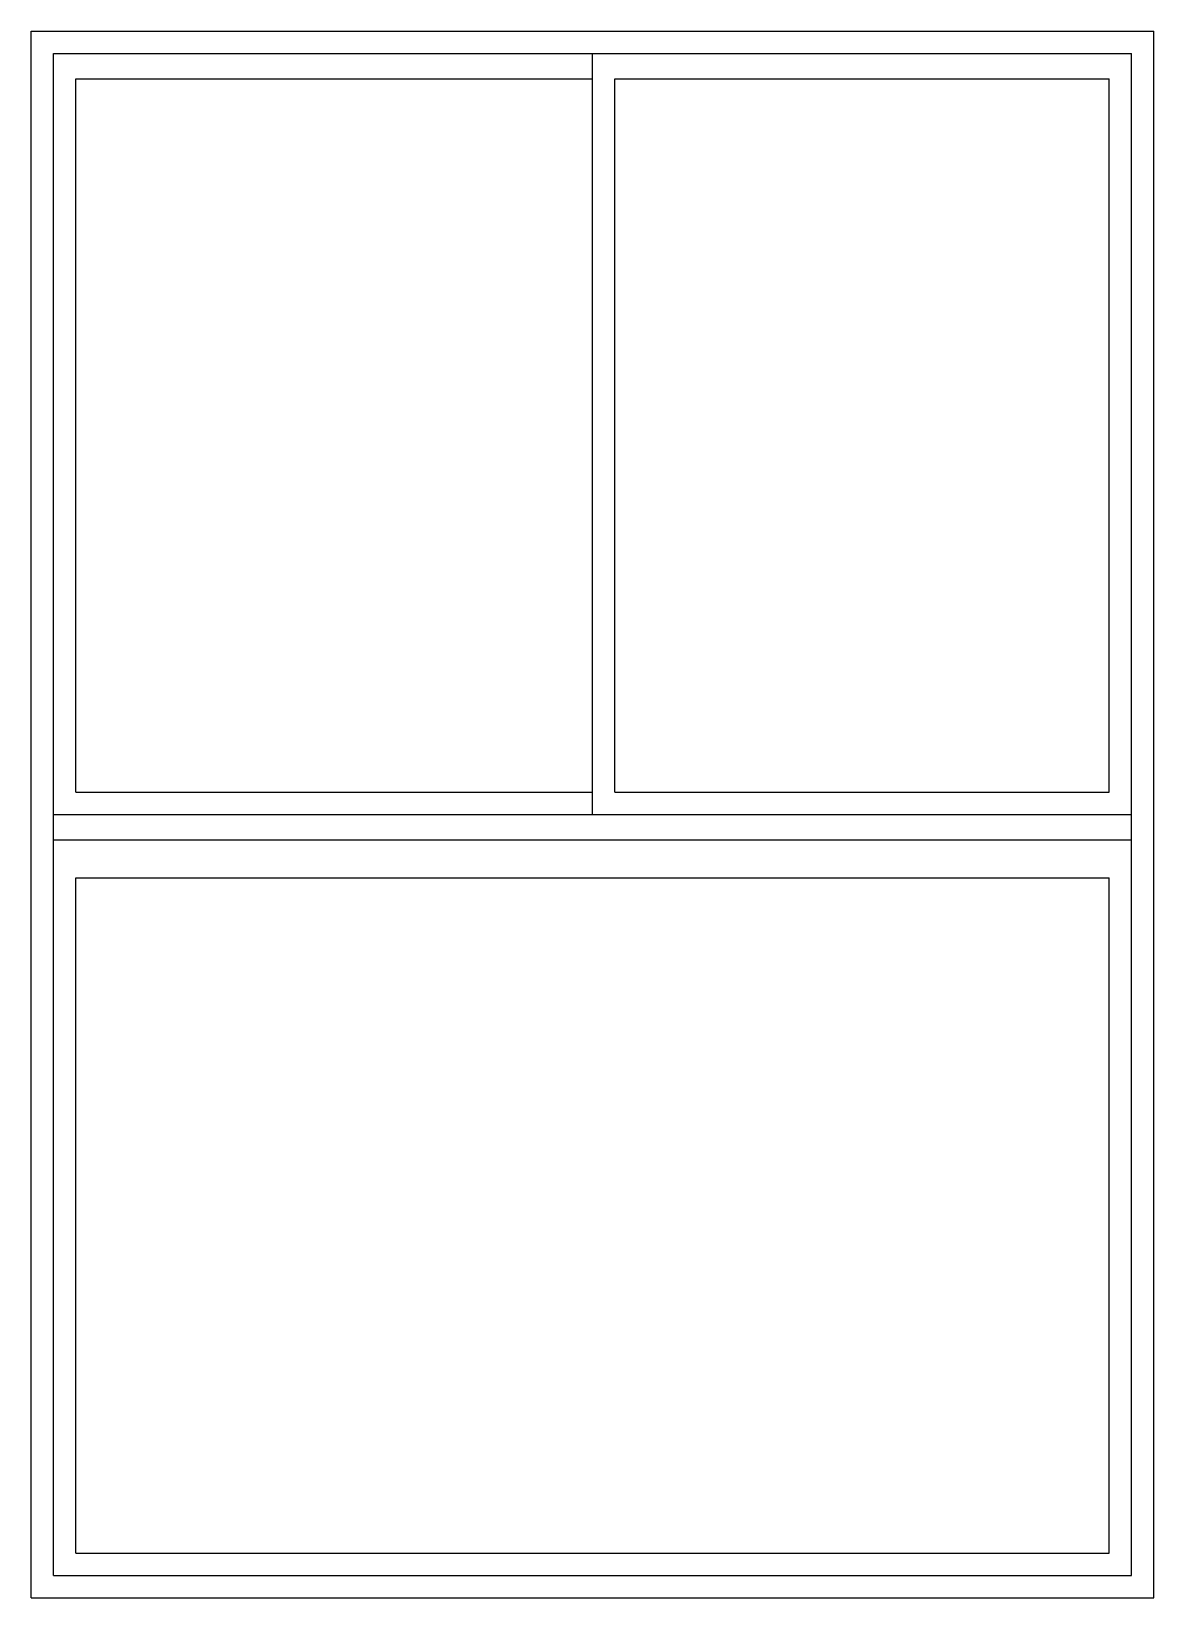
# Model space of a CAD drawing. Units: millimetres at full size, sheet at 1:100. Extents: x -6402 to -4632, y -3525 to -1055.
import ezdxf

# ---------------------------------------------------------------- set-up
doc = ezdxf.new("R2010")
doc.units = ezdxf.units.MM
doc.header["$LTSCALE"] = 100
doc.layers.add('0-0', color=7, linetype='Continuous')

msp = doc.modelspace()

# ---------------------------------------------------------------- linework, layer by layer
at = {"layer": '0-0'}
for p, q in [((-6402.3, -3524.8), (-6402.3, -1054.8)), ((-6402.3, -1054.8), (-4632.3, -1054.8)), ((-4632.3, -3524.8), (-4632.3, -1054.8)), ((-6367.3, -3489.8), (-6367.3, -1089.8)), ((-6367.3, -1089.8), (-4667.3, -1089.8)), ((-5517.3, -2289.8), (-5517.3, -1089.8)), ((-4667.3, -3489.8), (-4667.3, -1089.8)), ((-6332.3, -2254.8), (-6332.3, -1129.8)), ((-6332.3, -1129.8), (-5517.3, -1129.8)), ((-5482.3, -2254.8), (-5482.3, -1129.8)), ((-5482.3, -1129.8), (-4702.3, -1129.8)), ((-4702.3, -2254.8), (-4702.3, -1129.8)), ((-6332.3, -2254.8), (-5517.3, -2254.8)), ((-5482.3, -2254.8), (-4702.3, -2254.8)), ((-6367.3, -2289.8), (-4667.3, -2289.8)), ((-6367.3, -2329.8), (-4667.3, -2329.8)), ((-6332.3, -3454.8), (-6332.3, -2389.8)), ((-6332.3, -2389.8), (-4702.3, -2389.8)), ((-4702.3, -3454.8), (-4702.3, -2389.8)), ((-6332.3, -3454.8), (-4702.3, -3454.8)), ((-6367.3, -3489.8), (-4667.3, -3489.8)), ((-6402.3, -3524.8), (-4632.3, -3524.8))]:
    msp.add_line(p, q, dxfattribs=at)

doc.saveas('drawing.dxf')
